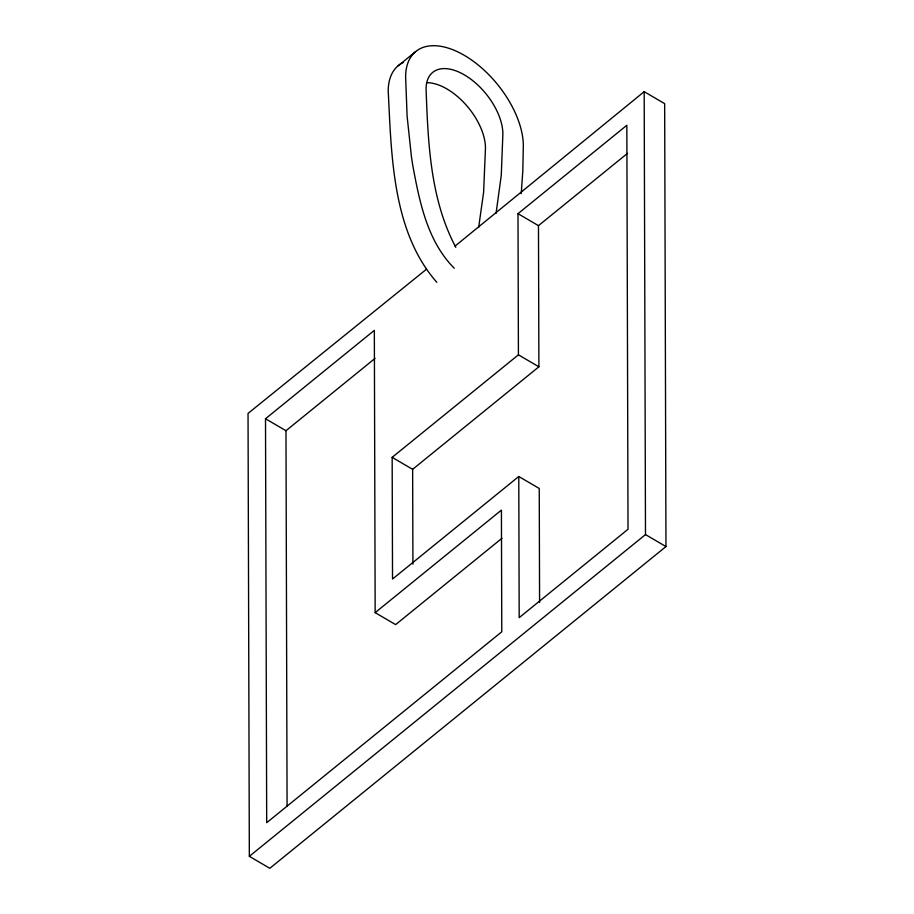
<?xml version="1.0" encoding="UTF-8"?>
<svg xmlns="http://www.w3.org/2000/svg" width="914" height="914" viewBox="0 0 914 914"><rect width="100%" height="100%" fill="white"/><g stroke="black" fill="none" stroke-linecap="round" stroke-linejoin="round"><path stroke-width="1.37" d="M521.254 193.597L522.808 170.987L523.334 145.04A77.279 42.695 51 0 0 464.141 55.24A77.279 42.695 51 0 0 405.622 76.776L407.107 116.181L411.449 156.842A529.994 292.846 51 0 0 412.842 165.811C419.549 201.925 427.329 241.227 454.247 268.236M478.65 227.46L483.609 192.271L485.46 148.239A50.396 27.843 51 0 0 465.717 104.55A50.396 27.843 51 0 0 426.644 82.683M496.062 213.373L501.26 175.408L502.871 134.141A50.396 27.843 51 0 0 464.255 74.811A50.396 27.843 51 0 0 426.095 89.618C428.083 142.824 430.266 199.378 455.823 247.328M455.035 246.117L644.187 91.674L664.661 103.648L665.963 546.561L269.813 868.3L249.339 856.327L248.037 413.414L426.541 269.173M375.163 612.643L501.42 510.115L501.775 631.791L266.694 822.714L265.506 418.749L374.34 330.354L375.163 612.643L395.636 624.616L501.957 538.277M518.775 476.502L392.529 579.03L392.163 457.354L518.421 354.826L517.998 213.682L626.833 125.287L628.021 529.263L519.186 617.647L518.775 476.502L539.249 488.476L539.58 602.532M287.076 806.137L285.979 430.723L375.026 358.402M412.922 564.132L412.637 469.328L538.894 366.8L538.472 225.655L627.518 153.335M249.339 856.327L645.49 534.587L644.187 91.674M398.196 65.739L415.607 51.641M517.998 213.682L538.472 225.655M518.421 354.826L538.894 366.8M645.49 534.587L665.963 546.561M392.163 457.354L412.637 469.328M265.506 418.749L285.979 430.723M436.835 282.335C392.152 231.562 391.489 154.923 388.21 90.874A77.279 42.695 51 0 1 403.508 62.392"/></g></svg>
